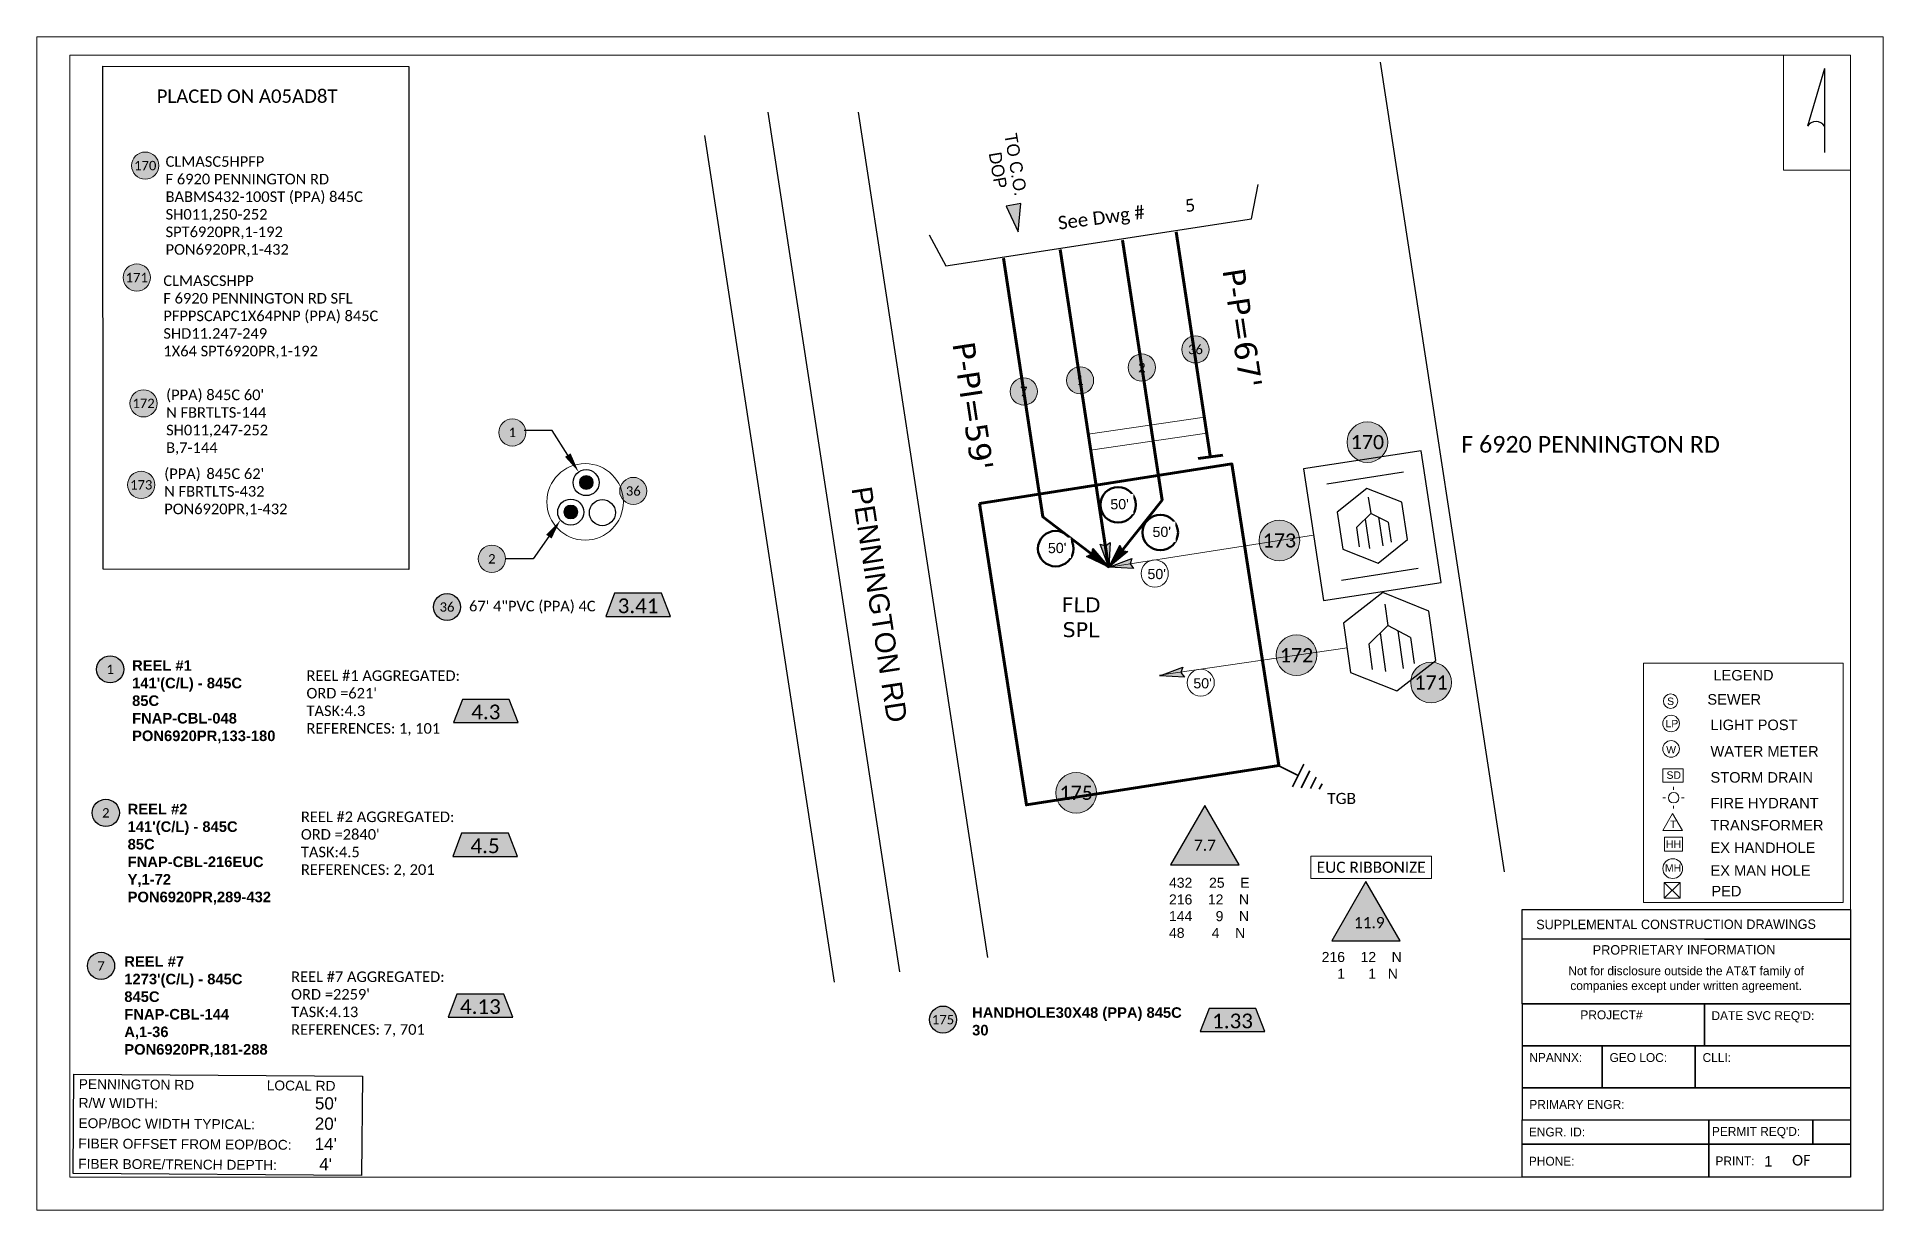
# Paper-space layout '4' of a CAD drawing. Header units: inches. Extents: x 1.3 to 17.9, y 1 to 11.6.
import ezdxf
from ezdxf import colors
from ezdxf.entities.mleader import LeaderData, LeaderLine
from ezdxf.enums import TextEntityAlignment as Align
from ezdxf.lldxf.tags import DXFTag
from ezdxf.math import Vec2, Vec3

# ---------------------------------------------------------------- set-up
doc = ezdxf.new("R2010")
doc.units = ezdxf.units.IN
doc.header["$MEASUREMENT"] = 0
doc.linetypes.add('ACAD_ISO02W100', pattern=[15, 12, -3])
for name, color, linetype in [('50 loop', 1, 'Continuous'), ('CableCallout', 7, 'Continuous'), ('EOP', 150, 'Continuous'), ('EX PED', 5, 'Continuous'), ('EXIST HH', 20, 'Continuous'), ('GANESH', 1, 'Continuous'), ('Grounding', 1, 'Continuous'), ('GROUNDING TEXT', 7, 'Continuous'), ('Grouping_Boundary', 2, 'Continuous'), ('P-P', 7, 'Continuous'), ('REELS', 250, 'Continuous'), ('Sewer MH', 7, 'Continuous'), ('StormDrain', 20, 'Continuous'), ('STREET NAMES', 250, 'Continuous'), ('TO CO', 7, 'Continuous'), ('USE TEXT', 1, 'Continuous')]:
    doc.layers.add(name, color=color, linetype=linetype)
for name, color, linetype, lineweight in [('BURIED CABLE EX', 32, 'BUR', 30), ('FireHydrant', 150, 'Continuous', 0), ('INNERDUCT', 4, 'Continuous', 53), ('LightPost', 7, 'Continuous', 0), ('ManHole', 252, 'Continuous', 0), ('MISC', 7, 'Continuous', 0), ('PFP PRINT', 150, 'Continuous', 0), ('Pole notes', 7, 'Continuous', 0), ('PROP CABLE', 1, 'Continuous', 50), ('PROP LOOPS', 1, 'Continuous', 30), ('PROPOSED_AERIAL', 1, 'Continuous', 60), ('RIZER TEXT', 1, 'Continuous', 0), ('ROW', 102, 'ACAD_ISO02W100', 20), ('TETHER TEXT', 250, 'Continuous', 50), ('TEXT', 7, 'Continuous', 0), ('Transformer', 92, 'Continuous', 0), ('unk 2 (def)', 7, 'Continuous', 0), ('WaterMeter', 252, 'Continuous', 0), ('z Level 63', 7, 'Continuous', 0)]:
    doc.layers.add(name, color=color, linetype=linetype, lineweight=lineweight)
doc.styles.add('Annotative', font='arial.ttf')
doc.styles.add('calibri', font='calibri.ttf')
doc.styles.add('Legend', font='calibri.ttf')
doc.styles.add('MtXpl_Courier_New', font='cour.ttf')
doc.styles.add('PROPOSED', font='calibri.ttf')
doc.styles.get("Standard").update_dxf_attribs({"font": 'arial.ttf'})
doc.styles.add('TelcoFixed', font='dgn000.shx', dxfattribs={"height": 108})
tags = doc.linetypes.add('BUR', pattern='A,4.693196,-0.073857,["B",Standard,S=0.5,R=0,X=0,Y=-0.25],-0.553701,4.679246', length=10).pattern_tags.tags
tags[6] = DXFTag(74, 10)
tags = doc.linetypes.add('EPV', pattern='A,3.309809,-0.120318,["EOP",Standard,S=0.477614,R=0,X=0,Y=-0.246604],-1.488372', length=4.918499).pattern_tags.tags
tags[6] = DXFTag(74, 10)
tags = doc.linetypes.add('RRW', pattern='A,0.90073,-0.315516,0.90073,-0.315516,0.90073,-0.120318,["R/W",Standard,S=0.477614,R=0,X=0,Y=-0.246604],-1.382879', length=4.836419).pattern_tags.tags
tags[14] = DXFTag(74, 10)

# ---------------------------------------------------------------- blocks, each defined once
blk = doc.blocks.new('ATTSW_NORTH1')
at = {"layer": 'z Level 63', "color": 0, "linetype": 'Continuous', "lineweight": -2, "ltscale": 800.0016}
for q in [(-1458, -1329), (0, -3559)]:
    blk.add_line((0, 3559), q, dxfattribs=at)
blk.add_arc((-729, -1826), 882, 34.29789, 145.70211, dxfattribs=at)
blk = doc.blocks.new('*U420')
for p, q in [((13.348, 1.853), (13.348, 2.701)), ((13.348, 2.701), (16.296, 2.701)), ((16.296, 2.701), (16.296, 1.853)), ((16.296, 2.436), (13.348, 2.436)), ((14.986, 2.436), (16.296, 2.436)), ((13.348, 1.853), (14.986, 1.853)), ((16.296, 1.853), (13.348, 1.853)), ((13.348, 1.853), (13.348, 1.475)), ((14.986, 1.475), (14.986, 1.853)), ((14.986, 1.853), (16.296, 1.853)), ((14.986, 1.853), (14.986, 1.475)), ((16.296, 1.853), (16.296, 1.475)), ((13.348, 1.475), (14.067, 1.475)), ((13.348, 1.475), (13.348, 1.098)), ((14.986, 1.475), (13.348, 1.475)), ((14.067, 1.098), (14.067, 1.475)), ((14.067, 1.475), (14.902, 1.475)), ((14.067, 1.475), (14.067, 1.098)), ((14.902, 1.475), (14.902, 1.098)), ((14.902, 1.098), (14.902, 1.475)), ((14.902, 1.475), (16.296, 1.475)), ((16.296, 1.475), (14.986, 1.475)), ((16.296, 1.475), (16.296, 1.098)), ((13.348, 1.098), (13.348, 0.811)), ((14.067, 1.098), (13.348, 1.098)), ((13.348, 1.098), (16.296, 1.098)), ((14.902, 1.098), (14.067, 1.098)), ((16.296, 1.098), (14.902, 1.098)), ((16.296, 1.098), (16.296, 0.811)), ((13.348, 0.811), (16.296, 0.811)), ((13.348, 0.592), (13.348, 0.811)), ((13.348, 0.811), (15.025, 0.811)), ((15.025, 0.811), (15.958, 0.811)), ((15.025, 0.811), (15.025, 0.592)), ((15.025, 0.592), (15.025, 0.811)), ((15.958, 0.811), (16.296, 0.811)), ((15.958, 0.592), (15.958, 0.811)), ((15.958, 0.811), (15.958, 0.592)), ((16.296, 0.811), (16.296, 0.592)), ((13.348, 0.295), (13.348, 0.592)), ((13.348, 0.592), (15.025, 0.592)), ((15.025, 0.592), (13.348, 0.592)), ((15.025, 0.592), (15.958, 0.592)), ((16.296, 0.592), (15.025, 0.592)), ((15.025, 0.592), (15.025, 0.295)), ((15.025, 0.295), (15.025, 0.592)), ((15.958, 0.592), (16.296, 0.592)), ((16.296, 0.592), (16.296, 0.295)), ((15.025, 0.295), (13.348, 0.295)), ((16.296, 0.295), (15.025, 0.295))]:
    blk.add_line(p, q)
at = {"layer": 'z Level 63', "color": 7, "linetype": 'Continuous', "lineweight": 0, "flags": 128}
blk.add_lwpolyline([(0, 10.543), (16.59, 10.543), (16.59, 0), (0, 0), (0, 10.543)], dxfattribs=at)
at = {"layer": 'z Level 63', "color": 7, "linetype": 'Continuous', "lineweight": 0}
for points in [[(0.295, 10.38), (16.296, 10.38), (16.296, 1.853), (16.296, 0.295), (13.348, 0.295), (0.295, 0.295)], [(15.694, 10.38), (16.296, 10.38), (16.296, 9.345), (15.694, 9.345)]]:
    blk.add_lwpolyline(points, close=True, dxfattribs=at)
at = {"layer": 'unk 2 (def)', "color": 7, "linetype": 'Continuous', "lineweight": 30, "ltscale": 100, "xscale": 0.0001058182743603506, "yscale": 0.0001058182743603506, "zscale": 0.0001058182743603506}
blk.add_blockref('ATTSW_NORTH1', (16.065, 9.882), dxfattribs=at)
at = {"color": 18, "lineweight": 30, "true_color": 0x000000, "style": 'TelcoFixed'}
for s, p in [('SUPPLEMENTAL CONSTRUCTION DRAWINGS', (13.473, 2.524)), ('PROPRIETARY INFORMATION', (13.981, 2.296))]:
    blk.add_text(s, height=0.085, rotation=0.085, dxfattribs=at).set_placement(p)
at = {"color": 18, "lineweight": 20, "true_color": 0x000000, "style": 'TelcoFixed'}
for s, p in [('PROJECT#', (13.87, 1.715)), ("DATE SVC REQ'D:", (15.048, 1.708)), ('NPANNX:', (13.411, 1.332)), ('GEO LOC:', (14.132, 1.331)), ('CLLI:', (14.968, 1.331)), ('PRIMARY ENGR:', (13.411, 0.91)), ('ENGR. ID:', (13.407, 0.662)), ("PERMIT REQ'D:", (15.052, 0.667)), ('PHONE:', (13.407, 0.4)), ('PRINT:', (15.084, 0.402))]:
    blk.add_text(s, height=0.08, dxfattribs=at).set_placement(p)
at = {"color": 18, "lineweight": 25, "true_color": 0x000000, "insert": (13.371, 2.191), "char_height": 0.08, "width": 2.89823, "attachment_point": 1, "style": 'TelcoFixed'}
blk.add_mtext('\\pxqc;Not for disclosure outside the AT&T family of\\Pcompanies except under written agreement.', dxfattribs=at)
at = {"color": 18, "lineweight": 50, "true_color": 0x000000, "insert": (15.773, 0.496), "char_height": 0.095, "attachment_point": 1, "style": 'calibri'}
blk.add_mtext_dynamic_manual_height_columns('OF', width=0.21385, gutter_width=0.475, heights=[0.103], dxfattribs=at)
at = {"color": 18, "lineweight": 50, "true_color": 0x000000, "style": 'MtXpl_Courier_New', "flags": 10}
blk.add_attdef('PROJECT_#', (13.832, 1.524), '', height=0.085, rotation=0.05, dxfattribs=at)
for tag, p in [('SVC_DATE', (15.237, 1.531)), ('GEO_LOC', (14.15, 1.148)), ('CLLI_REG', (15.293, 1.151)), ('PRIMARY_ENG', (14.521, 0.894)), ('ENGR_ID', (14.055, 0.657)), ('PERMIT_REQ', (16.015, 0.659)), ('PHONE_#', (13.927, 0.392)), ('TOTAL_PG', (15.987, 0.399))]:
    blk.add_attdef(tag, p, '', height=0.085, dxfattribs=at)
blk.add_attdef('NPANNX', text='', height=0.085, dxfattribs=at).set_placement((13.423, 1.242), align=Align.TOP_LEFT)
blk = doc.blocks.new('*U414')
h = blk.add_hatch(color=92)
h.dxf.hatch_style = 1
h.paths.add_polyline_path([(150, 0), (-56, 55), (-56, -55)])
at = {"color": 92, "lineweight": 30}
blk.add_lwpolyline([(-580, 0, 0, 0, 0), (-56, 0, 30, 0, 0), (0, 0, 0, 0, 0)], format="xyseb", dxfattribs=at)
at = {"color": 92}
blk.add_lwpolyline([(150, 0), (-56, 55), (-56, -55), (150, 0)], close=True, dxfattribs=at)
at = {"color": 92, "lineweight": 30, "char_height": 95, "attachment_point": 1, "style": 'TelcoFixed'}
for s, insert in [('TO C.O.', (-588, 115)), ('\\pxql;DOP', (-469, -24))]:
    blk.add_mtext_dynamic_manual_height_columns(s, width=678.47, gutter_width=1, heights=[0], dxfattribs=dict(at, insert=insert))
blk = doc.blocks.new('*U154')
at = {"color": 92, "lineweight": 30}
blk.add_lwpolyline([(20.83, 18), (17.09, 18.3), (3.73, -11.73), (6.45, -14.31)], dxfattribs=at)
at = {"color": 92, "lineweight": 30, "style": 'Legend'}
blk.add_text('See Dwg #', height=1.415, rotation=244.7021, dxfattribs=at).set_placement((13.83, 6.11))
at = {"lineweight": 0, "style": 'Legend'}
blk.add_attdef('DWG', (8.1, -6.25), '', height=1.35, rotation=244.7021, dxfattribs=at)
blk = doc.blocks.new('*U416')
at = {"linetype": 'Continuous', "lineweight": 0, "true_color": 0xffffff}
h = blk.add_hatch(color=7, dxfattribs=at)
h.dxf.hatch_style = 1
h.paths.add_polyline_path([(-0.122, 0, 1), (0.122, 0, 1)])
at = {"color": 0, "linetype": 'ByBlock', "lineweight": -2}
blk.add_circle((0, 0), 0.122, dxfattribs=at)
at = {"color": 0, "linetype": 'ByBlock', "lineweight": -2, "style": 'PROPOSED'}
blk.add_attdef('CCFN', text='', height=0.0844, dxfattribs=at).set_placement((0, 0), align=Align.MIDDLE_CENTER)
at = {"color": 0, "linetype": 'ByBlock', "lineweight": -2, "flags": 104}
blk.add_attdef('CCFA', text='', height=0.0844, dxfattribs=at).set_placement((0.206, 0.09), align=Align.TOP_LEFT)
blk = doc.blocks.new('*U417')
at = {"linetype": 'Continuous', "lineweight": 0, "true_color": 0xffffff}
h = blk.add_hatch(color=7, dxfattribs=at)
h.dxf.hatch_style = 1
h.paths.add_polyline_path([(-0.196, -0.059), (0.196, -0.059), (0, 0.28)])
at = {"color": 0, "linetype": 'ByBlock', "lineweight": -2}
blk.add_lwpolyline([(-0.196, -0.059), (0.196, -0.059), (0, 0.28)], close=True, dxfattribs=at)
at = {"color": 0, "linetype": 'ByBlock', "lineweight": -2, "style": 'PROPOSED'}
blk.add_attdef('CCFN', text='', height=0.0844, dxfattribs=at).set_placement((0, 0), align=Align.MIDDLE_CENTER)
at = {"color": 0, "linetype": 'ByBlock', "lineweight": -2, "flags": 104}
blk.add_attdef('CCFA', text='', height=0.0844, dxfattribs=at).set_placement((0.206, 0.09), align=Align.TOP_LEFT)
blk = doc.blocks.new('PFP')
at = {"layer": 'PFP PRINT', "color": 18, "linetype": 'Continuous', "lineweight": 30, "true_color": 0x000000}
for p, q in [((0.582, 0.545), (-0.614, 0.537)), ((-0.614, 0.537), (-0.607, -0.533)), ((0.589, -0.526), (0.582, 0.545)), ((-0.456, 0.352), (-0.451, -0.346)), ((0.42, 0.358), (0.425, -0.34)), ((-0.184, 0.299), (-0.352, 0.004)), ((0.155, 0.301), (-0.184, 0.299)), ((0.327, 0.008), (0.155, 0.301)), ((-0.352, 0.004), (-0.18, -0.289)), ((-0.352, 0.004), (-0.352, 0.004)), ((0.056, 0.063), (-0.21, 0.061)), ((-0.009, 0.151), (-0.184, 0.15)), ((0.099, 0.005), (-0.009, 0.151)), ((-0.002, -0.138), (0.099, 0.005)), ((0.246, 0.006), (0.099, 0.005)), ((0.159, -0.287), (0.327, 0.008)), ((0.055, -0.058), (-0.205, -0.06)), ((-0.002, -0.138), (-0.182, -0.139)), ((-0.18, -0.289), (0.159, -0.287)), ((-0.607, -0.533), (0.589, -0.526))]:
    blk.add_line(p, q, dxfattribs=at)
at = {"layer": 'PFP PRINT', "color": 18, "linetype": 'Continuous', "lineweight": 0, "true_color": 0x000000}
blk.add_line((0.298, -0.488), (0.298, -0.488), dxfattribs=at)
blk = doc.blocks.new('splitter')
at = {"color": 18, "linetype": 'Continuous', "lineweight": 30, "true_color": 0x000000}
for p, q in [((-0.048, 0.337), (-0.019, 0.145)), ((-0.087, 0.078), (-0.035, -0.268)), ((0.071, 0.099), (0.121, -0.239)), ((0.186, 0.041), (0.221, -0.194)), ((-0.189, -0.023), (-0.155, -0.25))]:
    blk.add_line(p, q, dxfattribs=at)
at = {"color": 18, "linetype": 'Continuous', "lineweight": 30, "true_color": 0x000000, "flags": 128}
blk.add_lwpolyline([(0.067, -0.442), (0.416, -0.164), (0.35, 0.279), (-0.067, 0.442), (-0.416, 0.164), (-0.35, -0.279), (0.067, -0.442)], close=True, dxfattribs=at)
blk.add_lwpolyline([(0.186, 0.041), (-0.019, 0.145), (-0.189, -0.023)], dxfattribs=at)
blk = doc.blocks.new('*U157')
at = {"layer": 'Pole notes', "linetype": 'Continuous'}
blk.add_hatch(color=32, dxfattribs=at).paths.add_polyline_path([(-3.01, -2.46), (0, 0), (-1.77, -3.46), (-2.14, -2.62)])
at = {"layer": 'Pole notes', "color": 32, "linetype": 'Continuous', "lineweight": 30, "flags": 128}
blk.add_lwpolyline([(-3.01, -2.46), (0, 0), (-1.77, -3.46), (-2.14, -2.62), (-3.01, -2.46)], dxfattribs=at)
blk = doc.blocks.new('*U156')
at = {"layer": 'Pole notes', "linetype": 'Continuous'}
blk.add_hatch(color=32, dxfattribs=at).paths.add_polyline_path([(-3.85, 0.56), (0, 0), (-3.75, -1.03), (-3.38, -0.19)])
at = {"layer": 'Pole notes', "color": 32, "linetype": 'Continuous', "lineweight": 30, "flags": 128}
blk.add_lwpolyline([(-3.85, 0.56), (0, 0), (-3.75, -1.03), (-3.38, -0.19), (-3.85, 0.56)], dxfattribs=at)
blk = doc.blocks.new('*U155')
at = {"layer": 'Pole notes', "linetype": 'Continuous'}
blk.add_hatch(color=32, dxfattribs=at).paths.add_polyline_path([(-0.48, -3.86), (0, 0), (1.11, -3.73), (0.26, -3.38)])
at = {"layer": 'Pole notes', "color": 32, "linetype": 'Continuous', "lineweight": 30, "flags": 128}
blk.add_lwpolyline([(-0.48, -3.86), (0, 0), (1.11, -3.73), (0.26, -3.38), (-0.48, -3.86)], dxfattribs=at)
blk = doc.blocks.new('*U158')
at = {"layer": 'Pole notes', "linetype": 'Continuous'}
blk.add_hatch(color=32, dxfattribs=at).paths.add_polyline_path([(-2.46, 3.02), (0, 0), (-3.46, 1.78), (-2.62, 2.14)])
at = {"layer": 'Pole notes', "color": 32, "linetype": 'Continuous', "lineweight": 30, "flags": 128}
blk.add_lwpolyline([(-2.46, 3.02), (0, 0), (-3.46, 1.78), (-2.62, 2.14), (-2.46, 3.02)], dxfattribs=at)
blk = doc.blocks.new('*U159')
at = {"layer": 'Pole notes', "linetype": 'Continuous'}
blk.add_hatch(color=32, dxfattribs=at).paths.add_polyline_path([(-2.48, 3), (0, 0), (-3.47, 1.76), (-2.63, 2.13)])
at = {"layer": 'Pole notes', "color": 32, "linetype": 'Continuous', "lineweight": 30, "flags": 128}
blk.add_lwpolyline([(-2.48, 3), (0, 0), (-3.47, 1.76), (-2.63, 2.13), (-2.48, 3)], dxfattribs=at)
blk = doc.blocks.new('CCFB')
at = {"linetype": 'Continuous', "lineweight": 0, "true_color": 0xffffff}
h = blk.add_hatch(color=7, dxfattribs=at)
h.dxf.hatch_style = 1
h.paths.add_polyline_path([(-0.122, 0, 1), (0.122, 0, 1)])
at = {"color": 0, "linetype": 'ByBlock', "lineweight": -2}
blk.add_circle((0, 0), 0.122, dxfattribs=at)
at = {"color": 0, "linetype": 'ByBlock', "lineweight": -2, "style": 'PROPOSED'}
blk.add_attdef('CCFN', text='', height=0.0844, dxfattribs=at).set_placement((0, 0), align=Align.MIDDLE_CENTER)
at = {"color": 0, "linetype": 'ByBlock', "lineweight": -2, "flags": 104}
blk.add_attdef('CCFA', text='', height=0.0844, dxfattribs=at).set_placement((0.206, 0.09), align=Align.TOP_LEFT)
blk = doc.blocks.new('*U418')
at = {"linetype": 'Continuous', "lineweight": 0, "true_color": 0xffffff}
h = blk.add_hatch(color=7, dxfattribs=at)
h.dxf.hatch_style = 1
h.paths.add_polyline_path([(0.185, -0.061), (0.134, 0.072), (-0.134, 0.072), (-0.185, -0.061)])
at = {"color": 0, "linetype": 'ByBlock', "lineweight": -2}
blk.add_lwpolyline([(-0.134, 0.072), (-0.185, -0.061), (0.185, -0.061), (0.134, 0.072), (-0.134, 0.072)], dxfattribs=at)
at = {"color": 0, "linetype": 'ByBlock', "lineweight": -2, "style": 'PROPOSED'}
blk.add_attdef('CCFN', text='', height=0.0844, dxfattribs=at).set_placement((0, 0), align=Align.MIDDLE_CENTER)
at = {"color": 0, "linetype": 'ByBlock', "lineweight": -2, "flags": 104}
blk.add_attdef('CCFA', text='', height=0.0844, dxfattribs=at).set_placement((0.206, 0.09), align=Align.TOP_LEFT)
blk = doc.blocks.new('*U160')
at = {"layer": 'Pole notes', "color": 1, "linetype": 'Continuous', "lineweight": 35, "flags": 128}
for points in [[(2.24, 0.11), (1.21, -1.92)], [(-0.01, -0.02), (1.73, -0.9)], [(2.79, -0.47), (2.01, -2.01)], [(3.34, -1.04), (2.83, -2.06)], [(3.87, -1.66), (3.63, -2.14)]]:
    blk.add_lwpolyline(points, dxfattribs=at)
blk = doc.blocks.new('50 loop')
at = {"layer": '50 loop', "color": 1, "lineweight": 50}
blk.add_circle((-0.06, -0.03), 7.96, dxfattribs=at)
at = {"layer": '50 loop', "color": 1, "lineweight": 60, "insert": (-3.54, 2.54), "char_height": 4.563, "width": 8.0535, "attachment_point": 1, "bg_fill": 2}
blk.add_mtext("50'", dxfattribs=at)

psp = doc.layouts.new('4')

# ---------------------------------------------------------------- hatches: boundary and pattern name
at = {"linetype": 'Continuous', "lineweight": 0}
h = psp.add_hatch(color=0, dxfattribs=at)
h.dxf.hatch_style = 1
h.paths.add_polyline_path([(6.179, 7.562, 1), (6.304, 7.562, 1)])
h = psp.add_hatch(color=0, dxfattribs=at)
h.dxf.hatch_style = 1
h.paths.add_polyline_path([(6.039, 7.297, 1), (6.164, 7.297, 1)])

# ---------------------------------------------------------------- linework, layer by layer
for p, q in [((10.753, 7.997), (11.797, 8.149)), ((10.774, 7.854), (11.818, 8.006))]:
    psp.add_line(p, q, dxfattribs=at)
at = {"color": 0, "linetype": 'Continuous', "lineweight": 0}
for centre, radius in [((6.231, 7.388), 0.344), ((6.242, 7.562), 0.0625), ((6.102, 7.297), 0.0625)]:
    psp.add_circle(centre, radius, dxfattribs=at)
at = {"color": 0, "linetype": 'Continuous', "lineweight": 30}
for centre in [(6.24, 7.561), (6.102, 7.296), (6.386, 7.291)]:
    psp.add_circle(centre, 0.117, dxfattribs=at)
at = {"layer": 'BURIED CABLE EX', "color": 30, "lineweight": 0, "true_color": 0xf26722}
for points in [[(10.937, 6.802), (12.777, 7.089)], [(13.079, 6.077), (11.393, 5.83), (11.393, 5.83)]]:
    psp.add_lwpolyline(points, dxfattribs=at)
at = {"layer": 'EOP', "color": 7, "linetype": 'EPV', "ltscale": 0.2}
for points in [[(7.874, 10.889), (9.056, 3.166)], [(8.684, 10.891), (9.847, 3.294)]]:
    psp.add_lwpolyline(points, dxfattribs=at)
at = {"layer": 'EOP', "color": 6, "lineweight": 70}
psp.add_lwpolyline([(9.774, 7.374), (12.044, 7.729), (12.466, 5.019), (10.197, 4.665)], close=True, dxfattribs=at)
at = {"layer": 'EX PED', "lineweight": 0}
psp.add_lwpolyline([(15.928, 3.966), (16.071, 3.966), (16.071, 3.828), (15.928, 3.828)], close=True, dxfattribs=at)
for points in [[(15.928, 3.828), (16.071, 3.966)], [(15.928, 3.966), (16.071, 3.828)]]:
    psp.add_lwpolyline(points, dxfattribs=at)
at = {"layer": 'EXIST HH', "lineweight": 0}
psp.add_lwpolyline([(15.931, 4.374), (16.093, 4.374), (16.093, 4.249), (15.931, 4.249)], close=True, dxfattribs=at)
at = {"layer": 'FireHydrant'}
for points in [[(16.012, 4.801), (16.012, 4.826)], [(15.941, 4.729), (15.916, 4.729)], [(16.012, 4.657), (16.012, 4.632)], [(16.085, 4.729), (16.109, 4.729)]]:
    psp.add_lwpolyline(points, dxfattribs=at)
psp.add_circle((16.013, 4.729), 0.0472, dxfattribs=at)
at = {"layer": 'Grouping_Boundary', "color": 6, "lineweight": 70}
psp.add_lwpolyline([(10.937, 6.802), (10.937, 6.802)], dxfattribs=at)
at = {"layer": 'LightPost'}
psp.add_circle((15.99, 5.396), 0.0744, dxfattribs=at)
at = {"layer": 'ManHole'}
psp.add_circle((16.005, 4.092), 0.0889, dxfattribs=at)
at = {"layer": 'MISC'}
psp.add_lwpolyline([(15.741, 5.937), (17.536, 5.937), (17.536, 3.789), (15.741, 3.789)], close=True, dxfattribs=at)
at = {"layer": 'PROP CABLE', "color": 30, "lineweight": 25, "true_color": 0xf26722}
psp.add_lwpolyline([(1.897, 11.303), (4.647, 11.302), (4.648, 6.781), (1.899, 6.782)], close=True, dxfattribs=at)
at = {"layer": 'PROP LOOPS', "lineweight": 0}
for centre in [(11.35, 6.744), (11.763, 5.763)]:
    psp.add_circle(centre, 0.122, dxfattribs=at)
at = {"layer": 'PROPOSED_AERIAL', "color": 4, "lineweight": 70}
psp.add_lwpolyline([(11.541, 9.815), (11.849, 7.803)], dxfattribs=at)
at = {"layer": 'PROPOSED_AERIAL', "lineweight": 70}
for points in [[(10.499, 9.655), (10.935, 6.803)], [(11.059, 9.741), (11.416, 7.404), (10.937, 6.802)], [(9.99, 9.577), (10.344, 7.255), (10.937, 6.802)], [(11.741, 7.777), (11.961, 7.808)]]:
    psp.add_lwpolyline(points, dxfattribs=at)
at = {"layer": 'ROW', "color": 3, "linetype": 'RRW', "lineweight": -3, "ltscale": 0.2}
for points in [[(13.375, 11.339), (14.489, 4.063)], [(7.305, 10.68), (8.47, 3.072)]]:
    psp.add_lwpolyline(points, dxfattribs=at)
at = {"layer": 'Sewer MH', "lineweight": 0}
psp.add_circle((15.986, 5.597), 0.0648, dxfattribs=at)
at = {"layer": 'StormDrain', "lineweight": 0}
psp.add_lwpolyline([(15.916, 4.989), (16.099, 4.989), (16.099, 4.868), (15.916, 4.868)], close=True, dxfattribs=at)
at = {"layer": 'Transformer'}
psp.add_lwpolyline([(16.004, 4.587), (15.916, 4.434), (16.092, 4.434)], close=True, dxfattribs=at)
at = {"layer": 'WaterMeter'}
psp.add_circle((15.99, 5.168), 0.0744, dxfattribs=at)

# ---------------------------------------------------------------- block references
at = {"color": 18, "lineweight": 0, "true_color": 0x000000}
for p, values in [((2.278, 10.41), {'CCFN': '170'}), ((2.202, 9.404), {'CCFN': '171'}), ((11.716, 8.758), {'CCFN': '36'}), ((11.234, 8.595), {'CCFN': '2'}), ((10.173, 8.38), {'CCFN': '7'}), ((10.679, 8.48), {'CCFN': '1'}), ((2.263, 8.273), {'CCFN': '172'}), ((2.242, 7.541), {'CCFN': '173'})]:
    psp.add_blockref('*U416', p, dxfattribs=at).add_auto_attribs(values)
at = {"color": 7, "lineweight": 0}
for p, values in [((5.577, 8.012), {'CCFN': '1'}), ((6.664, 7.486), {'CCFN': '36'}), ((5.393, 6.876), {'CCFN': '2'})]:
    psp.add_blockref('*U416', p, dxfattribs=at).add_auto_attribs(values)
at = {"color": 18, "lineweight": 0, "true_color": 0x000000, "xscale": 1.5, "yscale": 1.5, "zscale": 1.5}
for p, values in [((13.261, 7.925), {'CCFN': '170'}), ((12.47, 7.041), {'CCFN': '173'}), ((12.624, 6.01), {'CCFN': '172'}), ((13.833, 5.765), {'CCFN': '171'}), ((10.644, 4.773), {'CCFN': '175'})]:
    psp.add_blockref('*U416', p, dxfattribs=at).add_auto_attribs(values)
at = {"color": 18, "true_color": 0x000000}
for p, values in [((4.99, 6.443), {'CCFN': '36'}), ((1.963, 5.883), {'CCFN': '1'}), ((1.924, 4.593), {'CCFN': '2'}), ((1.881, 3.218), {'CCFN': '7'}), ((9.447, 2.735), {'CCFN': '175'})]:
    psp.add_blockref('CCFB', p, dxfattribs=at).add_auto_attribs(values)
at = {"color": 18, "true_color": 0x000000, "xscale": 1.572020658334197, "yscale": 1.572020658334197, "zscale": 1.572020658334197}
for p, values in [((6.707, 6.454), {'CCFN': '3.41'}), ((5.339, 5.5), {'CCFN': '4.3'}), ((5.332, 4.297), {'CCFN': '4.5'}), ((5.29, 2.852), {'CCFN': '4.13'}), ((12.049, 2.723), {'CCFN': '1.33'})]:
    psp.add_blockref('*U418', p, dxfattribs=at).add_auto_attribs(values)
for p in [(11.801, 4.218), (13.248, 3.537)]:
    psp.add_blockref('*U417', p, dxfattribs=at)
at = {"layer": 'BURIED CABLE EX', "color": 5, "xscale": 0.05699711098395121, "yscale": 0.05699711098395121, "zscale": 0.05699711098395121, "rotation": 227.8465652282028}
for name, p in [('*U155', (10.937, 6.802)), ('*U157', (10.937, 6.802)), ('*U156', (10.936, 6.802)), ('*U158', (10.937, 6.802)), ('*U159', (11.395, 5.824))]:
    psp.add_blockref(name, p, dxfattribs=at)
at = {"layer": 'Grounding', "xscale": 0.1, "yscale": 0.1, "zscale": 0.1}
psp.add_blockref('*U160', (12.466, 5.019), dxfattribs=at)
at = {"layer": 'INNERDUCT'}
for name, p, rotation in [('PFP', (13.31, 7.187), 98.32570398656092), ('splitter', (13.462, 6.131), 359.5338571862011)]:
    psp.add_blockref(name, p, dxfattribs=dict(at, rotation=rotation))
at = {"layer": 'MISC', "xscale": 0.08455876756216296, "yscale": 0.08455876756216296, "zscale": 0.08455876756216296, "rotation": 122.6936849169621}
psp.add_blockref('*U154', (11.555, 9.129), dxfattribs=at).add_auto_attribs({'DWG': '5'})
at = {"layer": 'STREET NAMES', "color": 18, "lineweight": 50, "true_color": 0x000000}
psp.add_blockref('*U420', (1.305, 1.023), dxfattribs=at)
at = {"layer": 'TO CO', "xscale": 0.001198218519493277, "yscale": 0.001198218519493277, "zscale": 0.001198218519493277, "rotation": 279.616481036314}
psp.add_blockref('*U414', (10.092, 9.991), dxfattribs=at)

# ---------------------------------------------------------------- texts
at = {"insert": (1.681, 2.2), "char_height": 0.088488, "width": 2.50369, "attachment_point": 1, "rotation": 359.604, "bg_fill": 16, "box_fill_scale": 1.5, "bg_fill_color": 256, "bg_fill_transparency": 0}
psp.add_mtext("{\\C7;PENNINGTON RD\\C250;                   LOCAL RD             \\P\\C5;R/W WIDTH: ^I^I^I^I\\Farial|c0;\\H1.23626x;50' \\H0.80889x;EOP/BOC WIDTH TYPICAL: ^I^I\\H1.23626x;20' ^I\\P\\H0.80889x;FIBER OFFSET FROM EOP/BOC: ^I\\H1.23626x;14'  \\P\\H0.80889x;FIBER BORE/TRENCH DEPTH:^I\\H1.23627x; 4'}", dxfattribs=at)
at = {"color": 18, "lineweight": 50, "true_color": 0x000000, "insert": (16.827, 1.509), "char_height": 0.095, "width": 0.754, "attachment_point": 1, "style": 'Annotative'}
psp.add_mtext('1 ', dxfattribs=at)
at = {"layer": 'CableCallout', "char_height": 0.0948, "attachment_point": 1, "style": 'calibri'}
for s, insert, width in [('CLMASC5HPFP\\PF 6920 PENNINGTON RD\\PBABMS432-100ST (PPA) 845C\\PSH011,250-252\\PSPT6920PR,1-192\\PPON6920PR,1-432', (2.461, 10.494), 1.78888), ('CLMASCSHPP\\PF 6920 PENNINGTON RD SFL\\PPFPPSCAPC1X64PNP (PPA) 845C\\PSHD11.247-249\\P1X64 SPT6920PR,1-192', (2.441, 9.423), 2.95598), ("(PPA) 845C 60'\\PN FBRTLTS-144\\PSH011,247-252\\PB,7-144", (2.466, 8.397), 1.03301), ("(PPA)^I845C 62' \\PN FBRTLTS-432 \\PPON6920PR,1-432", (2.449, 7.688), 1.9603)]:
    psp.add_mtext(s, dxfattribs=dict(at, insert=insert, width=width))
at = {"layer": 'CableCallout', "lineweight": 70, "char_height": 0.0948, "attachment_point": 1}
for s, insert, width in [("{\\fArial|b1|i0|c0|p34;REEL #1^J141'\\C7;(C/L) - 845C\\C256;\\P85C\\C7;\\PFNAP-CBL-048\\PPON6920PR,133-180}", (2.16, 5.965), 1.279), ("{\\fArial|b1|i0|c0|p34;REEL #2\\P141'\\C7;(C/L) - 845C\\C256;\\P85C\\C7;\\PFNAP-CBL-216EUC\\PY,1-72\\PPON6920PR,289-432}", (2.12, 4.675), 1.279), ("{\\fArial|b1|i0|c0|p34;REEL #7^J1273'\\C7;(C/L) - 845C\\C256;\\P845C\\C7;\\PFNAP-CBL-144\\PA,1-36\\PPON6920PR,181-288}", (2.09, 3.305), 1.279), ('{\\fArial|b1|i0|c0|p34;HANDHOLE30X48 (PPA) 845C\\P30}', (9.709, 2.846), 1.96831)]:
    psp.add_mtext(s, dxfattribs=dict(at, insert=insert, width=width))
at = {"layer": 'EX PED'}
psp.add_text('PED', height=0.0942, dxfattribs=at).set_placement((16.352, 3.843))
at = {"layer": 'EXIST HH'}
for s, height, p in [('HH', 0.0671, (15.944, 4.278)), ('EX HANDHOLE', 0.09418, (16.344, 4.233))]:
    psp.add_text(s, height=height, dxfattribs=at).set_placement(p)
at = {"layer": 'FireHydrant'}
psp.add_text('FIRE HYDRANT', height=0.09418, dxfattribs=at).set_placement((16.344, 4.634))
at = {"layer": 'GROUNDING TEXT', "insert": (13.029, 4.722), "char_height": 0.1, "width": 0.128, "attachment_point": 5, "style": 'Legend'}
psp.add_mtext('TGB', dxfattribs=at)
at = {"layer": 'LightPost'}
for s, height, p in [('LP', 0.0671, (15.94, 5.362)), ('LIGHT POST', 0.0942, (16.344, 5.337))]:
    psp.add_text(s, height=height, dxfattribs=at).set_placement(p)
at = {"layer": 'ManHole'}
for s, height, p in [('MH', 0.0671, (15.935, 4.064)), ('EX MAN HOLE', 0.09418, (16.344, 4.028))]:
    psp.add_text(s, height=height, dxfattribs=at).set_placement(p)
at = {"layer": 'MISC', "insert": (2.381, 11.094), "char_height": 0.12, "width": 1.686, "attachment_point": 1, "style": 'Legend'}
psp.add_mtext('{\\C256;\\c0;PLACED ON} {\\C256;\\c0;A05AD8T}', dxfattribs=at)
at = {"layer": 'P-P', "char_height": 0.2, "width": 0.6006, "attachment_point": 5, "rotation": 278.6221, "style": 'Legend'}
for s, insert in [("{\\fVerdana|b0|i0|c0|p34;P-P=67'}", (12.136, 8.95)), ("{\\fVerdana|b0|i0|c0|p34;P-PI=59'}", (9.715, 8.249))]:
    psp.add_mtext(s, dxfattribs=dict(at, insert=insert))
at = {"layer": 'PROP LOOPS'}
for p in [(11.285, 6.694), (11.697, 5.712)]:
    psp.add_text("50'", height=0.091, dxfattribs=at).set_placement(p)
at = {"layer": 'REELS', "color": 7, "linetype": 'BUR', "lineweight": 30, "ltscale": 4, "insert": (5.188, 6.499), "char_height": 0.09483, "width": 1.53816, "attachment_point": 1, "style": 'Legend'}
psp.add_mtext('67\' 4"PVC (PPA) 4C', dxfattribs=at)
at = {"layer": 'REELS', "color": 5, "char_height": 0.0948, "attachment_point": 1, "style": 'calibri'}
for s, insert, width in [("REEL #1 AGGREGATED:\\PORD =621'\\PTASK:4.3 \\PREFERENCES: 1, 101", (3.727, 5.874), 1.3843), ("REEL #2 AGGREGATED:\\PORD =2840'\\PTASK:4.5 \\PREFERENCES: 2, 201", (3.677, 4.605), 2.21129), ("REEL #7 AGGREGATED:\\PORD =2259'\\PTASK:4.13 \\PREFERENCES: 7, 701", (3.589, 3.168), 2.21129)]:
    psp.add_mtext(s, dxfattribs=dict(at, insert=insert, width=width))
at = {"layer": 'RIZER TEXT'}
psp.add_text('LEGEND', height=0.0942, dxfattribs=at).set_placement((16.37, 5.783))
at = {"layer": 'ROW', "color": 4, "lineweight": 70, "char_height": 0.09, "attachment_point": 1}
for s, insert, width in [('{\\C250;432^I25    E\\P216    12    N\\P144      9    N\\P48       4    N}', (11.478, 4.01), 0.7155), ('{\\C250;216    12    N\\P    1      1   N}', (12.85, 3.343), 0.78655)]:
    psp.add_mtext(s, dxfattribs=dict(at, insert=insert, width=width))
at = {"layer": 'Sewer MH'}
for s, height, p in [('SEWER', 0.0942, (16.316, 5.566)), ('S', 0.0671, (15.954, 5.562))]:
    psp.add_text(s, height=height, dxfattribs=at).set_placement(p)
at = {"layer": 'StormDrain'}
for s, height, p in [('SD', 0.0671, (15.949, 4.899)), ('STORM DRAIN', 0.09418, (16.344, 4.865))]:
    psp.add_text(s, height=height, dxfattribs=at).set_placement(p)
at = {"layer": 'STREET NAMES', "color": 7, "linetype": 'Continuous', "lineweight": 50, "insert": (8.805, 7.538), "char_height": 0.18272, "width": 2.32809, "attachment_point": 1, "rotation": 278.7037}
psp.add_mtext('PENNINGTON RD', dxfattribs=at)
at = {"layer": 'TETHER TEXT', "color": 7, "insert": (10.688, 6.35), "char_height": 0.13427, "width": 0.41335, "attachment_point": 5, "rotation": 359.604, "style": 'Legend'}
psp.add_mtext('\\pxqc;{\\fVerdana|b0|i0|c0|p34;FLD\\PSPL}', dxfattribs=at)
at = {"layer": 'TEXT', "char_height": 0.1, "width": 0.5, "attachment_point": 5, "style": 'Legend'}
for s, insert in [('7.7', (11.801, 4.302)), ('11.9', (13.278, 3.606))]:
    psp.add_mtext(s, dxfattribs=dict(at, insert=insert))
at = {"layer": 'TEXT', "insert": (13.295, 4.104), "char_height": 0.1, "width": 0.98534, "attachment_point": 5, "style": 'Legend', "bg_fill": 16, "box_fill_scale": 1.5, "bg_fill_color": 256, "bg_fill_transparency": 0}
psp.add_mtext('EUC RIBBONIZE', dxfattribs=at)
at = {"layer": 'Transformer'}
for s, height, p in [('T', 0.0671, (15.98, 4.456)), ('TRANSFORMER', 0.09418, (16.344, 4.435))]:
    psp.add_text(s, height=height, dxfattribs=at).set_placement(p)
at = {"layer": 'USE TEXT', "color": 5, "lineweight": 60, "insert": (14.104, 7.98), "char_height": 0.15, "attachment_point": 1, "style": 'Legend'}
psp.add_mtext_dynamic_manual_height_columns('{\\C7;F 6920 PENNINGTON RD}', width=2.34023, gutter_width=0.0000242, heights=[0], dxfattribs=at)
at = {"layer": 'WaterMeter'}
for s, height, p in [('W', 0.0671, (15.946, 5.127)), ('WATER METER', 0.09418, (16.344, 5.099))]:
    psp.add_text(s, height=height, dxfattribs=at).set_placement(p)

# ---------------------------------------------------------------- leaders
at = {"layer": 'GANESH', "color": 1, "lineweight": -3}
ml = psp.add_multileader_mtext('Standard', dxfattribs=at)
ml.set_content('', color=1)
ml.set_leader_properties()
ml.build(insert=Vec2(0, 0))
ml.multileader.update_dxf_attribs({"dogleg_length": 0.36, "arrow_head_size": 0.18})
ctx = ml.context
ctx.base_point, ctx.char_height, ctx.arrow_head_size, ctx.landing_gap_size, ctx.plane_origin = Vec3(5.503, 8.029), 0.18, 0.18, 0.09, Vec3(7.991, 9.305)
ctx.text_align_type = 2
notes = []
notes.append((ctx, [(1, (1, 1, 0), (5.934, 8.029), (-1, 0), 0.251, [(0, [(6.173, 7.657)], 0, [])])]))
ctx.mtext.insert, ctx.mtext.alignment, ctx.mtext.flow_direction = Vec3(5.593, 8.119), 3, 5
ml = psp.add_multileader_mtext('Standard', dxfattribs=at)
ml.set_content('', color=1)
ml.set_leader_properties()
ml.build(insert=Vec2(0, 0))
ml.multileader.update_dxf_attribs({"dogleg_length": 0.36, "arrow_head_size": 0.18})
ctx = ml.context
ctx.base_point, ctx.char_height, ctx.arrow_head_size, ctx.landing_gap_size, ctx.plane_origin = Vec3(5.334, 6.876), 0.18, 0.18, 0.09, Vec3(7.827, 8.872)
ctx.text_align_type = 2
notes.append((ctx, [(1, (1, 1, 0), (5.765, 6.876), (-1, 0), 0.251, [(0, [(6.009, 7.223)], 0, [])])]))
ctx.mtext.insert, ctx.mtext.alignment, ctx.mtext.flow_direction = Vec3(5.424, 6.966), 3, 5
for ctx, leaders in notes:
    for number, flags, end, landing, length, lines in leaders:
        leader = LeaderData()
        leader.index, (leader.has_last_leader_line, leader.has_dogleg_vector, leader.attachment_direction) = number, flags
        leader.last_leader_point, leader.dogleg_vector, leader.dogleg_length = Vec3(end), Vec3(landing), length
        for number, points, colour, breaks in lines:
            line = LeaderLine()
            line.index, line.vertices, line.color, line.breaks = number, Vec3.list(points), colors.encode_raw_color(colour), breaks
            leader.lines.append(line)
        ctx.leaders.append(leader)

# ---------------------------------------------------------------- next in the draw order: block references
at = {"layer": '50 loop', "color": 1, "lineweight": 30, "xscale": 0.02, "yscale": 0.02, "zscale": 0.02, "rotation": 0.7181398473504028}
for p in [(11.022, 7.362), (10.461, 6.968)]:
    psp.add_blockref('50 loop', p, dxfattribs=at)

# ---------------------------------------------------------------- next in the draw order: block references
psp.add_blockref('50 loop', (11.401, 7.113), dxfattribs=at)

doc.saveas('drawing.dxf')
